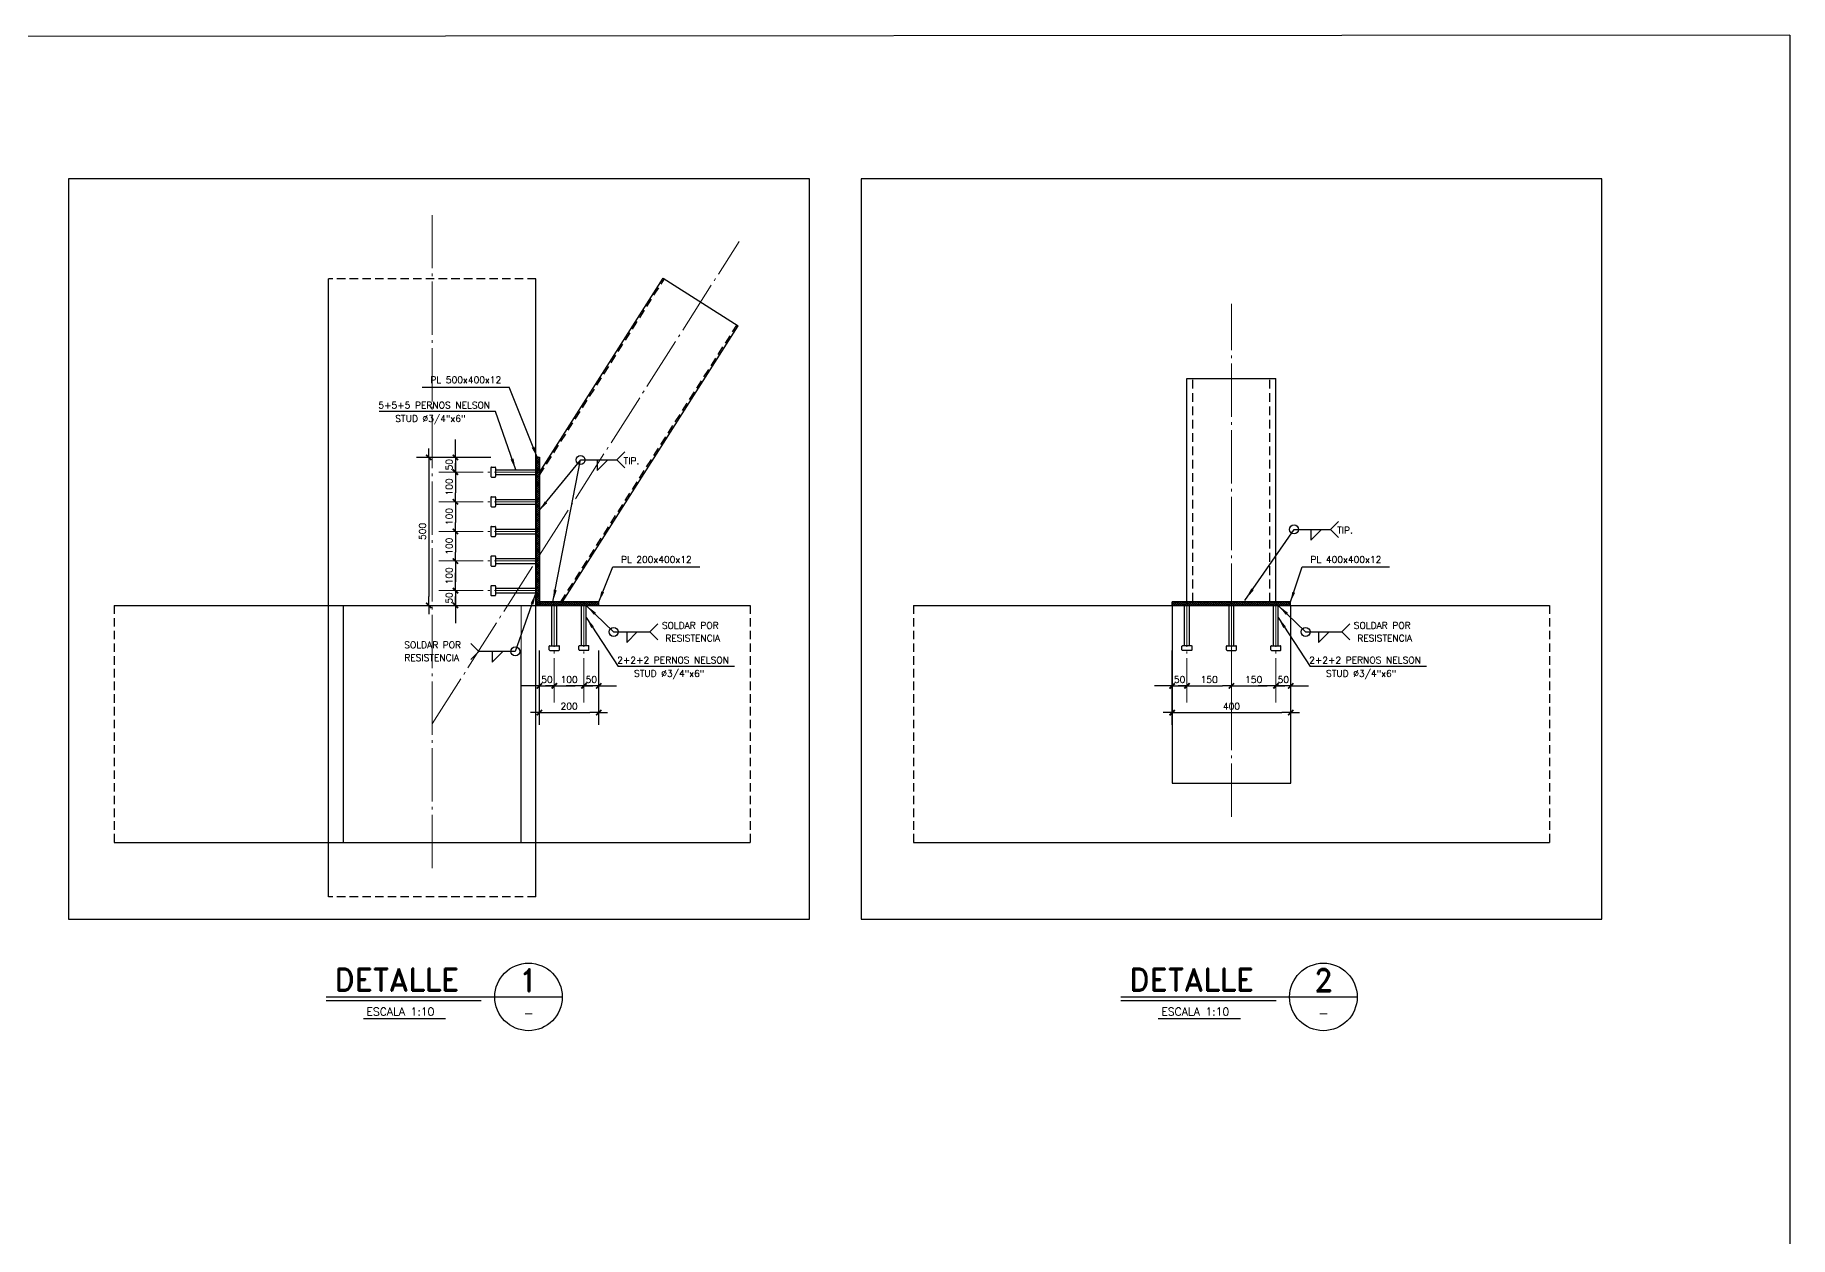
# Model space of a CAD drawing. Extents: x -17499 to 13275, y -26044 to 28890.
# Drawn here: x 2726 to 5687, y 2094 to 4123 of the extents above; entities that cross this region are included whole.
import ezdxf
from ezdxf.enums import TextEntityAlignment as Align

# ---------------------------------------------------------------- set-up
doc = ezdxf.new("R2010")
doc.units = 0
doc.header["$LTSCALE"] = 30
doc.header["$MEASUREMENT"] = 0
for name, pattern in [('DASHED', [0.75, 0.5, -0.25]), ('EJES', [12.5, 10, -1, 0.5, -1]), ('RLE-PROYECCION', [0.71438, 0.47625, -0.23813])]:
    doc.linetypes.add(name, pattern=pattern)
doc.layers.get('0').update_dxf_attribs({"linetype": 'CONTINUOUS'})
doc.layers.add('RLA-CONTORNO', color=30, linetype='CONTINUOUS', lineweight=15)
doc.layers.add('RLA-EJES', color=1, linetype='EJES', lineweight=9)
for name, color, linetype in [('RLA-CORTES', 5, 'CONTINUOUS'), ('RLA-COTAS1', 2, 'CONTINUOUS'), ('RLA-COTAS2', 1, 'CONTINUOUS'), ('RLA-FORMATO', 7, 'CONTINUOUS'), ('RLA-HATCH', 1, 'CONTINUOUS'), ('RLA-MUROS', 5, 'CONTINUOUS'), ('RLA-PERFILES', 3, 'CONTINUOUS'), ('RLA-SEGMENTO1', 2, 'DASHED'), ('RLA-SOLDADURAS', 2, 'CONTINUOUS'), ('RLA-TEXTOS', 3, 'CONTINUOUS')]:
    doc.layers.add(name, color=color, linetype=linetype)
doc.styles.add('ROMANS', font='romans.shx', dxfattribs={"height": 11.25})
doc.styles.add('SIETE50', font='ROMAND.SHX', dxfattribs={"height": 31.5})
doc.linetypes.add('ZIGZAG', pattern='A,0.0001,-0.2,[131,ltypeshp.shx,S=0.2,R=0,X=-0.2,Y=0],-0.4,[131,ltypeshp.shx,S=0.2,R=180,X=0.2,Y=0],-0.2', length=0.8001)
doc.dimstyles.new('ING10M', dxfattribs={"dimscale": 50, "dimtxt": 0.27, "dimasz": 0.3, "dimexe": 0.2, "dimexo": 1, "dimgap": 0.1, "dimtad": 1, "dimdec": 1, "dimlfac": 2, "dimzin": 12, "dimdsep": 46, "dimtxsty": 'ROMANS', "dimblk1": 'TICK1', "dimblk2": 'TICK1', "dimsah": 1, "dimcen": 0.09, "dimse1": 1, "dimse2": 1, "dimclrd": 2, "dimclre": 4, "dimclrt": 3, "dimadec": 0, "dimazin": 0, "dimtfac": 1, "dimtdec": 1, "dimtix": 1, "dimtmove": 2, "dimatfit": 3, "dimldrblk": 'TICK1', "dimfxl": 1, "dimtolj": 1, "dimtzin": 12, "dimarcsym": 0})

# ---------------------------------------------------------------- blocks, each defined once
blk = doc.blocks.new('A$C056A6877')
at = {"layer": 'RLA-PERFILES'}
for p, q in [((0, 7.5), (0, -7.5)), ((1, 8.5), (7, 8.5)), ((8, 7.5), (8, -7.5)), ((8, 4), (76, 4)), ((1, -8.5), (7, -8.5)), ((8, -4), (76, -4))]:
    blk.add_line(p, q, dxfattribs=at)
for centre, start, end in [((1, 7.5), 90, 180), ((7, 7.5), 0, 90), ((1, -7.5), 180, 270), ((7, -7.5), 270, 0)]:
    blk.add_arc(centre, 1, start, end, dxfattribs=at)
blk = doc.blocks.new('FLECHA')
at = {"color": 2}
blk.add_lwpolyline([(0, 0, 0, 5, 0), (19.2, 0, 5, 5, 0)], format="xyseb", dxfattribs=at)
blk = doc.blocks.new('TICK1')
at = {"color": 2}
for points in [[(0, 0), (-1, 0)], [(0, 0), (1, 0)]]:
    blk.add_lwpolyline(points, dxfattribs=at)
at = {"color": 2, "const_width": 0.2}
blk.add_lwpolyline([(-0.3, -0.3), (0.3, 0.3)], dxfattribs=at)
blk = doc.blocks.new('*D44')
at = {"layer": 'RLA-COTAS1', "color": 2, "lineweight": -2, "transparency": 16777216}
for p, q in [((3435.3, 3425.3), (3435.3, 3440.3)), ((3435.3, 3410.3), (3435.3, 3385.3)), ((3435.3, 3370.3), (3435.3, 3355.3))]:
    blk.add_line(p, q, dxfattribs=at)
at = {"layer": 'RLA-COTAS1', "color": 2, "lineweight": -2, "transparency": 16777216, "xscale": 15, "yscale": 15, "zscale": 15}
for p, rotation in [((3435.3, 3410.3), 270), ((3435.3, 3385.3), 90)]:
    blk.add_blockref('TICK1', p, dxfattribs=dict(at, rotation=rotation))
at = {"layer": 'RLA-COTAS1', "color": 3, "transparency": 16777216, "insert": (3424.7, 3397.8), "char_height": 11.25, "attachment_point": 5, "rotation": 90, "style": 'ROMANS'}
blk.add_mtext('\\A1;50', dxfattribs=at)
blk = doc.blocks.new('*D45')
at = {"layer": 'RLA-COTAS1', "color": 2, "lineweight": -2, "transparency": 16777216}
blk.add_line((3390.3, 3395.3), (3390.3, 3175.3), dxfattribs=at)
at = {"layer": 'RLA-COTAS1', "color": 2, "lineweight": -2, "transparency": 16777216, "xscale": 15, "yscale": 15, "zscale": 15}
for p, rotation in [((3390.3, 3410.3), 90), ((3390.3, 3160.3), 270)]:
    blk.add_blockref('TICK1', p, dxfattribs=dict(at, rotation=rotation))
at = {"layer": 'RLA-COTAS1', "color": 3, "transparency": 16777216, "insert": (3379.7, 3285.3), "char_height": 11.25, "attachment_point": 5, "rotation": 90, "style": 'ROMANS'}
blk.add_mtext('\\A1;500', dxfattribs=at)
blk = doc.blocks.new('*D46')
at = {"layer": 'RLA-COTAS1', "color": 2, "lineweight": -2, "transparency": 16777216}
blk.add_line((3435.3, 3370.3), (3435.3, 3350.3), dxfattribs=at)
at = {"layer": 'RLA-COTAS1', "color": 2, "lineweight": -2, "transparency": 16777216, "xscale": 15, "yscale": 15, "zscale": 15}
for p, rotation in [((3435.3, 3385.3), 90), ((3435.3, 3335.3), 270)]:
    blk.add_blockref('TICK1', p, dxfattribs=dict(at, rotation=rotation))
at = {"layer": 'RLA-COTAS1', "color": 3, "transparency": 16777216, "insert": (3424.7, 3360.3), "char_height": 11.25, "attachment_point": 5, "rotation": 90, "style": 'ROMANS'}
blk.add_mtext('\\A1;100', dxfattribs=at)
blk = doc.blocks.new('*D47')
at = {"layer": 'RLA-COTAS1', "color": 2, "lineweight": -2, "transparency": 16777216}
blk.add_line((3435.3, 3320.3), (3435.3, 3300.3), dxfattribs=at)
at = {"layer": 'RLA-COTAS1', "color": 2, "lineweight": -2, "transparency": 16777216, "xscale": 15, "yscale": 15, "zscale": 15}
for p, rotation in [((3435.3, 3335.3), 90), ((3435.3, 3285.3), 270)]:
    blk.add_blockref('TICK1', p, dxfattribs=dict(at, rotation=rotation))
at = {"layer": 'RLA-COTAS1', "color": 3, "transparency": 16777216, "insert": (3424.7, 3310.3), "char_height": 11.25, "attachment_point": 5, "rotation": 90, "style": 'ROMANS'}
blk.add_mtext('\\A1;100', dxfattribs=at)
blk = doc.blocks.new('*D48')
at = {"layer": 'RLA-COTAS1', "color": 2, "lineweight": -2, "transparency": 16777216}
blk.add_line((3435.3, 3270.3), (3435.3, 3250.3), dxfattribs=at)
at = {"layer": 'RLA-COTAS1', "color": 2, "lineweight": -2, "transparency": 16777216, "xscale": 15, "yscale": 15, "zscale": 15}
for p, rotation in [((3435.3, 3285.3), 90), ((3435.3, 3235.3), 270)]:
    blk.add_blockref('TICK1', p, dxfattribs=dict(at, rotation=rotation))
at = {"layer": 'RLA-COTAS1', "color": 3, "transparency": 16777216, "insert": (3424.7, 3260.3), "char_height": 11.25, "attachment_point": 5, "rotation": 90, "style": 'ROMANS'}
blk.add_mtext('\\A1;100', dxfattribs=at)
blk = doc.blocks.new('*D49')
at = {"layer": 'RLA-COTAS1', "color": 2, "lineweight": -2, "transparency": 16777216}
blk.add_line((3435.3, 3220.3), (3435.3, 3200.3), dxfattribs=at)
at = {"layer": 'RLA-COTAS1', "color": 2, "lineweight": -2, "transparency": 16777216, "xscale": 15, "yscale": 15, "zscale": 15}
for p, rotation in [((3435.3, 3235.3), 90), ((3435.3, 3185.3), 270)]:
    blk.add_blockref('TICK1', p, dxfattribs=dict(at, rotation=rotation))
at = {"layer": 'RLA-COTAS1', "color": 3, "transparency": 16777216, "insert": (3424.7, 3210.3), "char_height": 11.25, "attachment_point": 5, "rotation": 90, "style": 'ROMANS'}
blk.add_mtext('\\A1;100', dxfattribs=at)
blk = doc.blocks.new('*D50')
at = {"layer": 'RLA-COTAS1', "color": 2, "lineweight": -2, "transparency": 16777216}
for p, q in [((3435.3, 3200.3), (3435.3, 3215.3)), ((3435.3, 3185.3), (3435.3, 3160.3)), ((3435.3, 3145.3), (3435.3, 3130.3))]:
    blk.add_line(p, q, dxfattribs=at)
at = {"layer": 'RLA-COTAS1', "color": 2, "lineweight": -2, "transparency": 16777216, "xscale": 15, "yscale": 15, "zscale": 15}
for p, rotation in [((3435.3, 3185.3), 270), ((3435.3, 3160.3), 90)]:
    blk.add_blockref('TICK1', p, dxfattribs=dict(at, rotation=rotation))
at = {"layer": 'RLA-COTAS1', "color": 3, "transparency": 16777216, "insert": (3424.7, 3172.8), "char_height": 11.25, "attachment_point": 5, "rotation": 90, "style": 'ROMANS'}
blk.add_mtext('\\A1;50', dxfattribs=at)
blk = doc.blocks.new('*D51')
at = {"layer": 'RLA-COTAS1', "color": 2, "lineweight": -2, "transparency": 16777216}
blk.add_line((3617.2, 3024.5), (3637.2, 3024.5), dxfattribs=at)
at = {"layer": 'RLA-COTAS1', "color": 2, "lineweight": -2, "transparency": 16777216, "xscale": 15, "yscale": 15, "zscale": 15, "rotation": 180}
blk.add_blockref('TICK1', (3602.2, 3024.5), dxfattribs=at)
at = {"layer": 'RLA-COTAS1', "color": 2, "lineweight": -2, "transparency": 16777216, "xscale": 15, "yscale": 15, "zscale": 15}
blk.add_blockref('TICK1', (3652.2, 3024.5), dxfattribs=at)
at = {"layer": 'RLA-COTAS1', "color": 3, "transparency": 16777216, "insert": (3627.2, 3035.1), "char_height": 11.25, "attachment_point": 5, "style": 'ROMANS'}
blk.add_mtext('\\A1;100', dxfattribs=at)
blk = doc.blocks.new('*D11')
at = {"layer": 'RLA-COTAS1', "color": 2, "lineweight": -2, "transparency": 16777216}
for p, q in [((3562.2, 3024.5), (3547.2, 3024.5)), ((3577.2, 3024.5), (3602.2, 3024.5)), ((3617.2, 3024.5), (3632.2, 3024.5))]:
    blk.add_line(p, q, dxfattribs=at)
at = {"layer": 'RLA-COTAS1', "color": 2, "lineweight": -2, "transparency": 16777216, "xscale": 15, "yscale": 15, "zscale": 15}
blk.add_blockref('TICK1', (3577.2, 3024.5), dxfattribs=at)
at = {"layer": 'RLA-COTAS1', "color": 2, "lineweight": -2, "transparency": 16777216, "xscale": 15, "yscale": 15, "zscale": 15, "rotation": 180}
blk.add_blockref('TICK1', (3602.2, 3024.5), dxfattribs=at)
at = {"layer": 'RLA-COTAS1', "color": 3, "transparency": 16777216, "insert": (3589.7, 3035.1), "char_height": 11.25, "attachment_point": 5, "style": 'ROMANS'}
blk.add_mtext('\\A1;50', dxfattribs=at)
blk = doc.blocks.new('*D12')
at = {"layer": 'RLA-COTAS1', "color": 2, "lineweight": -2, "transparency": 16777216}
blk.add_line((3592.2, 2979.5), (3662.2, 2979.5), dxfattribs=at)
at = {"layer": 'RLA-COTAS1', "color": 2, "lineweight": -2, "transparency": 16777216, "xscale": 15, "yscale": 15, "zscale": 15, "rotation": 180}
blk.add_blockref('TICK1', (3577.2, 2979.5), dxfattribs=at)
at = {"layer": 'RLA-COTAS1', "color": 2, "lineweight": -2, "transparency": 16777216, "xscale": 15, "yscale": 15, "zscale": 15}
blk.add_blockref('TICK1', (3677.2, 2979.5), dxfattribs=at)
at = {"layer": 'RLA-COTAS1', "color": 3, "transparency": 16777216, "insert": (3627.2, 2990.1), "char_height": 11.25, "attachment_point": 5, "style": 'ROMANS'}
blk.add_mtext('\\A1;200', dxfattribs=at)
blk = doc.blocks.new('*D13')
at = {"layer": 'RLA-COTAS1', "color": 2, "lineweight": -2, "transparency": 16777216}
for p, q in [((3637.2, 3024.5), (3622.2, 3024.5)), ((3677.2, 3024.5), (3652.2, 3024.5)), ((3692.2, 3024.5), (3707.2, 3024.5))]:
    blk.add_line(p, q, dxfattribs=at)
at = {"layer": 'RLA-COTAS1', "color": 2, "lineweight": -2, "transparency": 16777216, "xscale": 15, "yscale": 15, "zscale": 15}
blk.add_blockref('TICK1', (3652.2, 3024.5), dxfattribs=at)
at = {"layer": 'RLA-COTAS1', "color": 2, "lineweight": -2, "transparency": 16777216, "xscale": 15, "yscale": 15, "zscale": 15, "rotation": 180}
blk.add_blockref('TICK1', (3677.2, 3024.5), dxfattribs=at)
at = {"layer": 'RLA-COTAS1', "color": 3, "transparency": 16777216, "insert": (3664.7, 3035.1), "char_height": 11.25, "attachment_point": 5, "style": 'ROMANS'}
blk.add_mtext('\\A1;50', dxfattribs=at)
blk = doc.blocks.new('*D14')
at = {"layer": 'RLA-COTAS1', "color": 2, "lineweight": -2, "transparency": 16777216}
blk.add_line((4759.7, 3024.5), (4804.7, 3024.5), dxfattribs=at)
at = {"layer": 'RLA-COTAS1', "color": 2, "lineweight": -2, "transparency": 16777216, "xscale": 15, "yscale": 15, "zscale": 15, "rotation": 180}
blk.add_blockref('TICK1', (4744.7, 3024.5), dxfattribs=at)
at = {"layer": 'RLA-COTAS1', "color": 2, "lineweight": -2, "transparency": 16777216, "xscale": 15, "yscale": 15, "zscale": 15}
blk.add_blockref('TICK1', (4819.7, 3024.5), dxfattribs=at)
at = {"layer": 'RLA-COTAS1', "color": 3, "transparency": 16777216, "insert": (4782.2, 3035.1), "char_height": 11.25, "attachment_point": 5, "style": 'ROMANS'}
blk.add_mtext('\\A1;150', dxfattribs=at)
blk = doc.blocks.new('*D15')
at = {"layer": 'RLA-COTAS1', "color": 2, "lineweight": -2, "transparency": 16777216}
for p, q in [((4629.7, 3024.5), (4614.7, 3024.5)), ((4644.7, 3024.5), (4669.7, 3024.5)), ((4684.7, 3024.5), (4699.7, 3024.5))]:
    blk.add_line(p, q, dxfattribs=at)
at = {"layer": 'RLA-COTAS1', "color": 2, "lineweight": -2, "transparency": 16777216, "xscale": 15, "yscale": 15, "zscale": 15}
blk.add_blockref('TICK1', (4644.7, 3024.5), dxfattribs=at)
at = {"layer": 'RLA-COTAS1', "color": 2, "lineweight": -2, "transparency": 16777216, "xscale": 15, "yscale": 15, "zscale": 15, "rotation": 180}
blk.add_blockref('TICK1', (4669.7, 3024.5), dxfattribs=at)
at = {"layer": 'RLA-COTAS1', "color": 3, "transparency": 16777216, "insert": (4657.2, 3035.1), "char_height": 11.25, "attachment_point": 5, "style": 'ROMANS'}
blk.add_mtext('\\A1;50', dxfattribs=at)
blk = doc.blocks.new('*D16')
at = {"layer": 'RLA-COTAS1', "color": 2, "lineweight": -2, "transparency": 16777216}
blk.add_line((4659.7, 2979.5), (4829.7, 2979.5), dxfattribs=at)
at = {"layer": 'RLA-COTAS1', "color": 2, "lineweight": -2, "transparency": 16777216, "xscale": 15, "yscale": 15, "zscale": 15, "rotation": 180}
blk.add_blockref('TICK1', (4644.7, 2979.5), dxfattribs=at)
at = {"layer": 'RLA-COTAS1', "color": 2, "lineweight": -2, "transparency": 16777216, "xscale": 15, "yscale": 15, "zscale": 15}
blk.add_blockref('TICK1', (4844.7, 2979.5), dxfattribs=at)
at = {"layer": 'RLA-COTAS1', "color": 3, "transparency": 16777216, "insert": (4744.7, 2990.1), "char_height": 11.25, "attachment_point": 5, "style": 'ROMANS'}
blk.add_mtext('\\A1;400', dxfattribs=at)
blk = doc.blocks.new('*D17')
at = {"layer": 'RLA-COTAS1', "color": 2, "lineweight": -2, "transparency": 16777216}
for p, q in [((4804.7, 3024.5), (4789.7, 3024.5)), ((4844.7, 3024.5), (4819.7, 3024.5)), ((4859.7, 3024.5), (4874.7, 3024.5))]:
    blk.add_line(p, q, dxfattribs=at)
at = {"layer": 'RLA-COTAS1', "color": 2, "lineweight": -2, "transparency": 16777216, "xscale": 15, "yscale": 15, "zscale": 15}
blk.add_blockref('TICK1', (4819.7, 3024.5), dxfattribs=at)
at = {"layer": 'RLA-COTAS1', "color": 2, "lineweight": -2, "transparency": 16777216, "xscale": 15, "yscale": 15, "zscale": 15, "rotation": 180}
blk.add_blockref('TICK1', (4844.7, 3024.5), dxfattribs=at)
at = {"layer": 'RLA-COTAS1', "color": 3, "transparency": 16777216, "insert": (4832.2, 3035.1), "char_height": 11.25, "attachment_point": 5, "style": 'ROMANS'}
blk.add_mtext('\\A1;50', dxfattribs=at)
blk = doc.blocks.new('*D18')
at = {"layer": 'RLA-COTAS1', "color": 2, "lineweight": -2, "transparency": 16777216}
blk.add_line((4684.7, 3024.5), (4729.7, 3024.5), dxfattribs=at)
at = {"layer": 'RLA-COTAS1', "color": 2, "lineweight": -2, "transparency": 16777216, "xscale": 15, "yscale": 15, "zscale": 15, "rotation": 180}
blk.add_blockref('TICK1', (4669.7, 3024.5), dxfattribs=at)
at = {"layer": 'RLA-COTAS1', "color": 2, "lineweight": -2, "transparency": 16777216, "xscale": 15, "yscale": 15, "zscale": 15}
blk.add_blockref('TICK1', (4744.7, 3024.5), dxfattribs=at)
at = {"layer": 'RLA-COTAS1', "color": 3, "transparency": 16777216, "insert": (4707.2, 3035.1), "char_height": 11.25, "attachment_point": 5, "style": 'ROMANS'}
blk.add_mtext('\\A1;150', dxfattribs=at)
blk = doc.blocks.new('T-DETALL')
at = {"color": 6}
for p, q in [((-154.5, -3.1), (177.6, -3.1)), ((-154.5, -8.1), (63.6, -8.1))]:
    blk.add_line(p, q, dxfattribs=at)
at = {"color": 3}
blk.add_line((-102.1, -33.6), (13.5, -33.6), dxfattribs=at)
blk.add_circle((130.1, -3.1), 47.5, dxfattribs=at)
at = {"color": 6, "style": 'SIETE50'}
blk.add_text('DETALLE', height=31.5, dxfattribs=at).set_placement((-142.7, 5.5))
blk.add_attdef('A', text='', height=31.5, dxfattribs=at).set_placement((130.2, 20.5), align=Align.MIDDLE_CENTER)
at = {"color": 3, "style": 'ROMANS'}
blk.add_attdef('ESCALA', (-97.8, -29.4), '', height=11.2, dxfattribs=at)
blk.add_attdef('-', text='', height=13, dxfattribs=at).set_placement((130.2, -25.9), align=Align.MIDDLE)

msp = doc.modelspace()

# ---------------------------------------------------------------- hatches: boundary and pattern name
at = {"layer": 'RLA-HATCH'}
h = msp.add_hatch(dxfattribs=at)
h.set_pattern_fill('_U', color=256, scale=2.5, angle=45, style=0, double=1, pattern_type=0)
h.set_pattern_definition([(135, (13243.3048, 4005.252), (1.76776695, 1.76776695), []), (45, (13243.3048, 4005.252), (1.76776695, -1.76776695), [])])
h.paths.add_polyline_path([(3571.192, 3160.335), (3577.192, 3160.335), (3577.192, 3410.335), (3571.192, 3410.335)])
h = msp.add_hatch(dxfattribs=at)
h.set_pattern_fill('_U', color=256, scale=2.5, angle=-45, style=0, double=1, pattern_type=0)
h.set_pattern_definition([(45, (4416.1091, -6507.7785), (1.76776695, -1.76776695), []), (315, (4416.1091, -6507.7785), (-1.76776695, -1.76776695), [])])
h.paths.add_polyline_path([(3577.192, 3166.335), (3577.192, 3160.335), (3677.192, 3160.335), (3677.192, 3166.335)])
h = msp.add_hatch(dxfattribs=at)
h.set_pattern_fill('_U', color=256, scale=2.5, angle=-45, style=0, double=1, pattern_type=0)
h.set_pattern_definition([(45, (5585.5837, -6507.7785), (1.76776695, -1.76776695), []), (315, (5585.5837, -6507.7785), (-1.76776695, -1.76776695), [])])
h.paths.add_polyline_path([(4644.666, 3166.335), (4644.666, 3160.335), (4844.346, 3160.335), (4844.346, 3166.335)])

# ---------------------------------------------------------------- linework, layer by layer
msp.add_line((3571.192, 3410.335), (3577.192, 3410.335))
at = {"layer": 'RLA-CONTORNO'}
msp.add_line((3546.192, 3160.335), (3546.192, 3085.335), dxfattribs=at)
at = {"layer": 'RLA-CORTES', "color": 2}
for points in [[(4032.666, 3880.455), (2782.666, 3880.455), (2782.666, 2630.455), (4032.666, 2630.455)], [(5369.666, 3880.455), (4119.666, 3880.455), (4119.666, 2630.455), (5369.666, 2630.455)]]:
    msp.add_lwpolyline(points, close=True, dxfattribs=at)
at = {"layer": 'RLA-COTAS2'}
for p, q in [((3369.627, 3410.335), (3495.306, 3410.335)), ((3369.627, 3160.335), (3495.306, 3160.335)), ((3577.192, 2958.77), (3577.192, 3084.449)), ((3677.192, 2958.77), (3677.192, 3084.449)), ((4644.666, 2958.77), (4644.666, 3084.449)), ((4844.666, 2958.77), (4844.666, 3084.449))]:
    msp.add_line(p, q, dxfattribs=at)
at = {"layer": 'RLA-EJES', "ltscale": 0.3}
for p, q in [((3396.192, 2717.007), (3396.192, 3819)), ((3396.192, 2960.335), (3914.108, 3774.783)), ((4744.666, 2803.5), (4744.666, 3669.5))]:
    msp.add_line(p, q, dxfattribs=at)
at = {"layer": 'RLA-EJES', "ltscale": 0.25}
for p, q in [((3407.266, 3385.335), (3579.744, 3385.335)), ((3407.266, 3335.335), (3579.744, 3335.335)), ((3407.266, 3285.335), (3579.744, 3285.335)), ((3407.266, 3235.335), (3579.744, 3235.335)), ((3407.266, 3185.335), (3579.744, 3185.335)), ((3602.192, 2996.409), (3602.192, 3168.887)), ((3652.192, 2996.409), (3652.192, 3168.887)), ((4669.666, 2996.409), (4669.666, 3168.887)), ((4744.666, 2996.409), (4744.666, 3168.887)), ((4819.666, 2996.409), (4819.666, 3168.887))]:
    msp.add_line(p, q, dxfattribs=at)
at = {"layer": 'RLA-FORMATO', "color": 6, "linetype": 'Continuous'}
for q in [(-58.1, 4118.098), (5686.9, 68.098)]:
    msp.add_line((5686.9, 4123.098), q, dxfattribs=at)
at = {"layer": 'RLA-MUROS'}
for p, q in [((3221.192, 3160.335), (3221.192, 3711.395)), ((3571.192, 3100.335), (3571.192, 3711.395)), ((2859.692, 3160.335), (3932.692, 3160.335)), ((3221.192, 2668.395), (3221.192, 3160.335)), ((3246.192, 3160.335), (3246.192, 2760.335)), ((4208.166, 3160.335), (5281.166, 3160.335)), ((4644.666, 3160.335), (4644.666, 2860.335)), ((4844.666, 2860.335), (4844.666, 3160.335)), ((3546.192, 2760.335), (3546.192, 3085.335)), ((3571.192, 2668.395), (3571.192, 3100.335)), ((4644.666, 2860.335), (4844.666, 2860.335)), ((2859.692, 2760.335), (3546.192, 2760.335)), ((3300.671, 2760.335), (3932.692, 2760.335)), ((3571.192, 2760.335), (3932.692, 2760.335)), ((4208.166, 2760.335), (5281.166, 2760.335)), ((4208.166, 2760.335), (5281.166, 2760.335)), ((4208.166, 2760.335), (4955.856, 2760.335))]:
    msp.add_line(p, q, dxfattribs=at)
at = {"layer": 'RLA-MUROS', "color": 1, "linetype": 'RLE-PROYECCION'}
for p, q in [((3571.192, 3711.395), (3221.192, 3711.395)), ((2859.692, 3160.335), (2859.692, 2760.335)), ((3932.692, 3160.335), (3932.692, 2760.335)), ((4208.166, 3160.335), (4208.166, 2760.335)), ((5281.166, 3160.335), (5281.166, 2760.335)), ((3571.192, 2668.395), (3221.192, 2668.395))]:
    msp.add_line(p, q, dxfattribs=at)
at = {"layer": 'RLA-PERFILES'}
for p, q in [((3577.192, 3384.734), (3785.772, 3712.737)), ((3616.069, 3166.335), (3912.347, 3632.246)), ((4669.666, 3166.335), (4669.666, 3543.335)), ((4819.666, 3166.335), (4819.666, 3543.335))]:
    msp.add_line(p, q, dxfattribs=at)
at = {"layer": 'RLA-PERFILES', "color": 1, "linetype": 'ZIGZAG'}
for p, q in [((3785.772, 3712.737), (3912.347, 3632.246)), ((4669.666, 3543.335), (4819.666, 3543.335))]:
    msp.add_line(p, q, dxfattribs=at)
at = {"layer": 'RLA-PERFILES', "color": 4}
for p, q in [((3571.192, 3410.335), (3571.192, 3160.335)), ((3575.192, 3410.335), (3571.192, 3410.335)), ((3577.192, 3410.335), (3577.192, 3160.335)), ((3577.192, 3160.335), (3571.192, 3160.335)), ((3677.192, 3166.335), (3577.192, 3166.335)), ((3577.192, 3160.335), (3577.192, 3164.335)), ((3677.192, 3160.335), (3577.192, 3160.335)), ((3677.192, 3160.335), (3677.192, 3166.335)), ((4844.346, 3166.335), (4644.666, 3166.335)), ((4644.666, 3160.335), (4644.666, 3166.335)), ((4644.666, 3160.335), (4644.666, 3166.335)), ((4644.666, 3160.335), (4740.666, 3160.335)), ((4844.346, 3160.335), (4644.666, 3160.335)), ((4844.346, 3160.335), (4844.346, 3166.335))]:
    msp.add_line(p, q, dxfattribs=at)
at = {"layer": 'RLA-SEGMENTO1'}
for p, q in [((3577.192, 3380.075), (3787.881, 3711.395)), ((3613.107, 3166.335), (3910.237, 3633.588)), ((4679.666, 3166.335), (4679.666, 3543.335)), ((4809.666, 3166.335), (4809.666, 3543.335))]:
    msp.add_line(p, q, dxfattribs=at)
at = {"layer": 'RLA-SOLDADURAS'}
for p, q in [((3577.192, 3321.01), (3646.7, 3405.834)), ((3599.855, 3166.335), (3646.396, 3405.834)), ((3646.7, 3405.834), (3707.729, 3405.834)), ((3674.665, 3405.834), (3674.665, 3387.95)), ((3674.665, 3387.95), (3692.549, 3405.834)), ((3707.729, 3405.834), (3721.229, 3419.334)), ((3707.729, 3405.834), (3721.229, 3392.334)), ((4767.33, 3168.887), (4850.296, 3288.636)), ((4850.6, 3288.636), (4911.629, 3288.636)), ((4878.565, 3288.636), (4878.565, 3270.753)), ((4878.565, 3270.753), (4896.449, 3288.636)), ((4911.629, 3288.636), (4925.129, 3302.136)), ((4911.629, 3288.636), (4925.129, 3275.136)), ((3571.192, 3181.335), (3536.32, 3082.695)), ((3656.192, 3160.335), (3702.05, 3115.621)), ((4823.666, 3160.335), (4869.524, 3115.621)), ((3702.05, 3115.621), (3763.587, 3115.621)), ((3724.324, 3097.738), (3742.207, 3115.621)), ((3724.324, 3115.621), (3724.324, 3097.738)), ((3763.587, 3115.621), (3777.087, 3129.121)), ((3763.587, 3115.621), (3777.087, 3102.121)), ((4869.524, 3115.621), (4931.062, 3115.621)), ((4891.798, 3097.738), (4909.682, 3115.621)), ((4891.798, 3115.621), (4891.798, 3097.738)), ((4931.062, 3115.621), (4944.562, 3129.121)), ((4931.062, 3115.621), (4944.562, 3102.121)), ((3474.986, 3082.695), (3461.486, 3096.195)), ((3474.986, 3082.695), (3461.486, 3069.195)), ((3536.32, 3082.695), (3474.986, 3082.695)), ((3497.26, 3064.812), (3515.144, 3082.695)), ((3497.26, 3082.695), (3497.26, 3064.812))]:
    msp.add_line(p, q, dxfattribs=at)
for points in [[(3577.192, 3321.01, 0, 5, 0), (3588.078, 3334.295, 5, 5, 0)], [(3571.192, 3181.335, 0, 5, 0), (3564.72, 3163.027, 5, 5, 0)], [(3599.855, 3166.335, 0, 5, 0), (3603.751, 3186.381, 5, 5, 0)], [(4767.33, 3168.887, 0, 5, 0), (4780.271, 3187.566, 5, 5, 0)], [(3656.192, 3160.335, 0, 5, 0), (3670.847, 3146.045, 5, 5, 0)], [(3656.192, 3139.821, 0, 5, 0), (3666.831, 3123.446, 5, 5, 0)], [(4823.666, 3160.335, 0, 5, 0), (4838.321, 3146.045, 5, 5, 0)], [(4823.666, 3139.821, 0, 5, 0), (4834.306, 3123.446, 5, 5, 0)]]:
    msp.add_lwpolyline(points, format="xyseb", dxfattribs=at)
for centre in [(3646.396, 3405.834), (4850.296, 3288.636), (3702.254, 3115.621), (4869.728, 3115.621), (3536.32, 3082.695)]:
    msp.add_circle(centre, 7.58, dxfattribs=at)
at = {"layer": 'RLA-TEXTOS', "color": 1}
for p, q in [((3379.285, 3528.647), (3526.265, 3528.647)), ((3573.192, 3410.335), (3526.265, 3528.647)), ((3503.125, 3487.628), (3306.802, 3487.628)), ((3537.192, 3389.335), (3503.125, 3487.628)), ((3677.192, 3166.335), (3700.655, 3225.491)), ((3700.655, 3225.491), (3847.635, 3225.491)), ((4844.346, 3166.335), (4864.13, 3225.491)), ((4864.13, 3225.491), (5011.11, 3225.491)), ((3656.192, 3139.821), (3709.773, 3057.356)), ((4823.666, 3139.821), (4877.248, 3057.356)), ((3906.095, 3057.356), (3709.773, 3057.356)), ((5073.57, 3057.356), (4877.248, 3057.356))]:
    msp.add_line(p, q, dxfattribs=at)
at = {"layer": 'RLA-TEXTOS', "color": 2}
for points in [[(3573.192, 3410.335, 0, 5, 0), (3566.46, 3427.308, 5, 5, 0)], [(3677.192, 3166.335, 0, 5, 0), (3683.924, 3183.308, 5, 5, 0)], [(4844.346, 3166.335, 0, 5, 0), (4849.759, 3182.518, 5, 5, 0)]]:
    msp.add_lwpolyline(points, format="xyseb", dxfattribs=at)

# ---------------------------------------------------------------- block references
for p in [(3495.192, 3385.335), (3495.192, 3335.335), (3495.192, 3285.335), (3495.192, 3235.335), (3495.192, 3185.335)]:
    msp.add_blockref('A$C056A6877', p)
at = {"rotation": 90}
for p in [(3602.192, 3084.335), (3652.192, 3084.666), (4744.666, 3084.335), (4819.666, 3084.335)]:
    msp.add_blockref('A$C056A6877', p, dxfattribs=at)
at = {"xscale": -1, "rotation": 270}
msp.add_blockref('A$C056A6877', (4669.666, 3084.335), dxfattribs=at)
at = {"xscale": 1.2, "yscale": 1.2, "zscale": 1.2}
for p, values in [((3402.572, 2503.205), {'ESCALA': 'ESCALA 1:10', 'A': '1', '-': '-'}), ((4743.686, 2503.205), {'ESCALA': 'ESCALA 1:10', 'A': '2', '-': '-'})]:
    msp.add_blockref('T-DETALL', p, dxfattribs=at).add_auto_attribs(values)
at = {"layer": 'RLA-TEXTOS', "color": 2, "rotation": 109.2207637445358}
msp.add_blockref('FLECHA', (3537.192, 3389.335), dxfattribs=at)

# ---------------------------------------------------------------- texts
at = {"layer": 'RLA-TEXTOS', "style": 'ROMANS'}
for s, p in [('PL 500x400x12', (3452.928, 3535.378)), ('PL 200x400x12', (3774.299, 3232.222)), ('PL 400x400x12', (4937.773, 3232.222))]:
    msp.add_text(s, height=11.25, dxfattribs=at).set_placement(p, align=Align.CENTER)
for s, p in [('5+5+5 PERNOS NELSON', (3305.344, 3492.646)), ('STUD %%C3/4"x6"', (3333.885, 3470.054)), ('TIP.', (3719.14, 3398.783)), ('TIP.', (4923.04, 3281.586)), ('SOLDAR POR', (3783.565, 3120.922)), ('RESISTENCIA', (3789.458, 3099.437)), ('SOLDAR POR', (4951.04, 3120.922)), ('RESISTENCIA', (4956.932, 3099.437)), ('SOLDAR POR', (3348.937, 3087.995)), ('RESISTENCIA', (3348.937, 3066.511)), ('2+2+2 PERNOS NELSON', (3708.315, 3062.374)), ('STUD %%C3/4"x6"', (3736.856, 3039.783)), ('2+2+2 PERNOS NELSON', (4875.789, 3062.374)), ('STUD %%C3/4"x6"', (4904.33, 3039.783))]:
    msp.add_text(s, height=11.25, dxfattribs=at).set_placement(p)

# ---------------------------------------------------------------- dimensions: what is measured, and where the dimension line sits
at = {"layer": 'RLA-COTAS1'}
for base, p1, p2, angle, picture, middle in [((3435.333, 3385.335), (3435.333, 3410.335), (3435.333, 3385.335), 270, '*D44', (3424.708, 3397.835)), ((3390.336, 3160.335), (3390.336, 3410.335), (3390.336, 3160.335), 270, '*D45', (3379.711, 3285.335)), ((3435.333, 3335.335), (3435.333, 3385.335), (3435.333, 3335.335), 270, '*D46', (3424.708, 3360.335)), ((3435.333, 3285.335), (3435.333, 3335.335), (3435.333, 3285.335), 270, '*D47', (3424.708, 3310.335)), ((3435.333, 3235.335), (3435.333, 3285.335), (3435.333, 3235.335), 270, '*D48', (3424.708, 3260.335)), ((3435.333, 3185.335), (3435.333, 3235.335), (3435.333, 3185.335), 270, '*D49', (3424.708, 3210.335)), ((3435.333, 3160.335), (3435.333, 3185.335), (3435.333, 3160.335), 270, '*D50', (3424.708, 3172.835)), ((3652.192, 3024.476), (3677.192, 3024.476), (3652.192, 3024.476), 180, '*D13', (3664.692, 3035.101)), ((4819.666, 3024.476), (4844.666, 3024.476), (4819.666, 3024.476), 180, '*D17', (4832.166, 3035.101))]:
    dim = msp.add_linear_dim(base=base, p1=p1, p2=p2, angle=angle, dimstyle='ING10M', dxfattribs=at)
    dim.commit()
    dim.dimension.update_dxf_attribs({"geometry": picture, "text_midpoint": middle})
for base, p1, p2, picture, middle in [((3602.192, 3024.476), (3577.192, 3024.476), (3602.192, 3024.476), '*D11', (3589.692, 3035.101)), ((3652.192, 3024.476), (3602.192, 3024.476), (3652.192, 3024.476), '*D51', (3627.192, 3035.101)), ((4669.666, 3024.476), (4644.666, 3024.476), (4669.666, 3024.476), '*D15', (4657.166, 3035.101)), ((4744.666, 3024.476), (4669.666, 3024.476), (4744.666, 3024.476), '*D18', (4707.166, 3035.101)), ((4819.666, 3024.476), (4744.666, 3024.476), (4819.666, 3024.476), '*D14', (4782.166, 3035.101)), ((3677.192, 2979.479), (3577.192, 2979.479), (3677.192, 2979.479), '*D12', (3627.192, 2990.104)), ((4844.666, 2979.479), (4644.666, 2979.479), (4844.666, 2979.479), '*D16', (4744.666, 2990.104))]:
    dim = msp.add_linear_dim(base=base, p1=p1, p2=p2, dimstyle='ING10M', dxfattribs=at)
    dim.commit()
    dim.dimension.update_dxf_attribs({"geometry": picture, "text_midpoint": middle})

doc.saveas('drawing.dxf')
